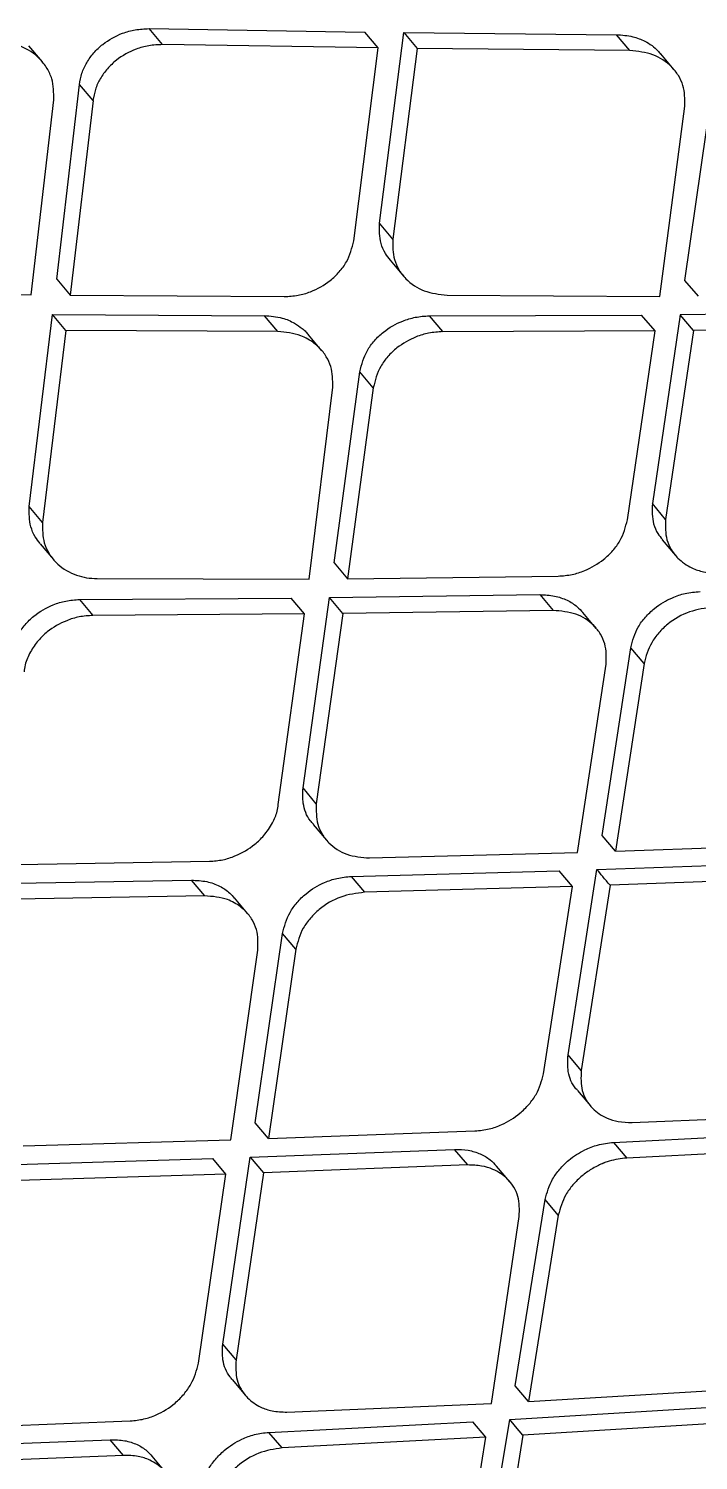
# Model space of a CAD drawing. Extents: x 0 to 84, y -21 to 126.
# Drawn here: x 13.763 to 14.292, y 67.292 to 68.424 of the extents above; entities that cross this region are included whole.
import ezdxf

# ---------------------------------------------------------------- set-up
doc = ezdxf.new("R2010")
doc.units = 0
doc.header["$MEASUREMENT"] = 0
doc.layers.add('1', color=4, linetype='Continuous')

# ---------------------------------------------------------------- blocks, each defined once
blk = doc.blocks.new('PRODIGY')
at = {"layer": '1', "color": 3, "linetype": 'Continuous', "lineweight": 25}
for p, q in [((13.8578, 68.4241), (14.0285, 68.4214)), ((13.8685, 68.4114), (13.8579, 68.4241)), ((14.0391, 68.4088), (14.0285, 68.4214)), ((14.04, 68.2703), (14.0594, 68.421)), ((14.0594, 68.421), (14.2275, 68.4193)), ((14.0594, 68.421), (14.07, 68.4084)), ((14.2382, 68.4067), (14.2275, 68.4193)), ((13.7734, 68.3978), (13.7627, 68.4105)), ((14.0391, 68.4088), (13.8685, 68.4114)), ((14.0198, 68.2564), (14.0391, 68.4088)), ((14.07, 68.4084), (14.0507, 68.2577)), ((14.2382, 68.4067), (14.07, 68.4084)), ((14.2732, 68.3916), (14.2626, 68.4041)), ((13.7848, 68.226), (13.8028, 68.3799)), ((13.8135, 68.3673), (13.8028, 68.3799)), ((14.2817, 68.225), (14.3031, 68.375)), ((13.7646, 68.2136), (13.7824, 68.3678)), ((13.8135, 68.3673), (13.7954, 68.2134)), ((14.2619, 68.2123), (14.2815, 68.3629)), ((14.0507, 68.2577), (14.04, 68.2703)), ((14.0485, 68.241), (14.0591, 68.2284)), ((13.5945, 68.2157), (13.7646, 68.2136)), ((13.7848, 68.226), (13.7954, 68.2134)), ((14.2923, 68.2125), (14.2817, 68.225)), ((13.7954, 68.2134), (13.9647, 68.2122)), ((14.0936, 68.2134), (14.2619, 68.2123)), ((13.763, 68.0463), (13.7814, 68.1981)), ((13.7814, 68.1981), (13.949, 68.1971)), ((13.7921, 68.1855), (13.7815, 68.1981)), ((13.9596, 68.1846), (13.949, 68.1971)), ((14.0796, 68.197), (14.2474, 68.1976)), ((14.0902, 68.1845), (14.0796, 68.197)), ((14.258, 68.1851), (14.2474, 68.1976)), ((14.2778, 68.1978), (14.2559, 68.0485)), ((14.4446, 68.1996), (14.2778, 68.1978)), ((14.2884, 68.1853), (14.2778, 68.1978)), ((13.7921, 68.1855), (13.7736, 68.0337)), ((13.9596, 68.1846), (13.7921, 68.1855)), ((13.9946, 68.1694), (13.984, 68.182)), ((14.258, 68.1851), (14.0902, 68.1844)), ((14.2362, 68.0356), (14.258, 68.1851)), ((14.2884, 68.1853), (14.2664, 68.036)), ((14.4552, 68.1871), (14.2884, 68.1853)), ((14.0042, 68.0016), (14.0246, 68.1528)), ((14.0352, 68.1402), (14.0246, 68.1528)), ((13.9844, 67.9888), (14.0031, 68.1406)), ((14.0352, 68.1402), (14.0148, 67.9891)), ((13.7736, 68.0337), (13.763, 68.0463)), ((14.2664, 68.036), (14.2559, 68.0485)), ((13.7716, 68.0168), (13.7822, 68.0043)), ((14.2637, 68.02), (14.2742, 68.0076)), ((14.0042, 68.0016), (14.0148, 67.9891)), ((13.8167, 67.9892), (13.9844, 67.9888)), ((14.0148, 67.9891), (14.1813, 67.9912)), ((13.8028, 67.9726), (13.9702, 67.9739)), ((13.8029, 67.9726), (13.8134, 67.9601)), ((13.9807, 67.9614), (13.9702, 67.9739)), ((13.9796, 67.8237), (14.0005, 67.9742)), ((14.0005, 67.9742), (14.1669, 67.9766)), ((14.011, 67.9617), (14.0005, 67.9742)), ((14.1669, 67.9766), (14.1774, 67.9641)), ((13.9807, 67.9614), (13.8134, 67.9601)), ((13.96, 67.8106), (13.9807, 67.9614)), ((14.011, 67.9617), (13.9901, 67.8112)), ((14.1774, 67.9641), (14.011, 67.9617)), ((14.2115, 67.9499), (14.2009, 67.9625)), ((14.2162, 67.7861), (14.2388, 67.9346)), ((14.2493, 67.9221), (14.2388, 67.9346)), ((14.1968, 67.7728), (14.2193, 67.9215)), ((14.2493, 67.9221), (14.2267, 67.7737)), ((13.9901, 67.8112), (13.9796, 67.8237)), ((13.9877, 67.7948), (13.9981, 67.7825)), ((14.2267, 67.7737), (14.2162, 67.7861)), ((14.2267, 67.7737), (14.3903, 67.7793)), ((13.7395, 67.763), (13.9056, 67.7657)), ((14.0322, 67.7684), (14.1968, 67.7728)), ((14.212, 67.7592), (14.3739, 67.765)), ((13.7254, 67.7479), (13.8913, 67.7508)), ((13.9018, 67.7384), (13.8913, 67.7508)), ((14.0177, 67.7537), (14.1822, 67.7583)), ((14.0177, 67.7537), (14.0282, 67.7412)), ((14.1927, 67.7458), (14.1822, 67.7583)), ((14.1892, 67.6126), (14.212, 67.7592)), ((14.3844, 67.7526), (14.2225, 67.7468)), ((14.1927, 67.7458), (14.0282, 67.7412)), ((14.1698, 67.5976), (14.1927, 67.7458)), ((14.2225, 67.7468), (14.1996, 67.6002)), ((13.9018, 67.7384), (13.7359, 67.7354)), ((13.936, 67.7242), (13.9253, 67.7368)), ((13.9418, 67.5589), (13.9634, 67.7087)), ((13.9739, 67.6963), (13.9634, 67.7087)), ((13.9226, 67.5455), (13.9439, 67.6955)), ((13.9739, 67.6963), (13.9523, 67.5465)), ((14.1996, 67.6002), (14.1892, 67.6126)), ((14.1966, 67.5846), (14.207, 67.5723)), ((13.9523, 67.5465), (13.9418, 67.5589)), ((14.2398, 67.5592), (14.4017, 67.5657)), ((13.9523, 67.5465), (14.1156, 67.5525)), ((14.2252, 67.5435), (14.3867, 67.5516)), ((13.7583, 67.5407), (13.9226, 67.5455)), ((13.9379, 67.5318), (14.0994, 67.5379)), ((14.1099, 67.5256), (14.0994, 67.5379)), ((14.2252, 67.5435), (14.2357, 67.5311)), ((14.3972, 67.5392), (14.2357, 67.5311)), ((13.7441, 67.5257), (13.9082, 67.5308)), ((13.9186, 67.5184), (13.9082, 67.5308)), ((13.9161, 67.3839), (13.9379, 67.5318)), ((13.9379, 67.5318), (13.9484, 67.5194)), ((14.1099, 67.5256), (13.9484, 67.5194)), ((14.1432, 67.5124), (14.1327, 67.5248)), ((13.9186, 67.5184), (13.7546, 67.5133)), ((13.8969, 67.3689), (13.9186, 67.5184)), ((13.9484, 67.5194), (13.9266, 67.3716)), ((14.1474, 67.351), (14.1711, 67.4983)), ((14.1815, 67.4859), (14.1711, 67.4982)), ((14.1286, 67.337), (14.1506, 67.4849)), ((14.1815, 67.4859), (14.1579, 67.3386)), ((13.9266, 67.3716), (13.9161, 67.3839)), ((13.9237, 67.3557), (13.9341, 67.3434)), ((14.1579, 67.3386), (14.1474, 67.351)), ((14.1579, 67.3386), (14.3182, 67.3481)), ((13.9669, 67.3302), (14.1286, 67.337)), ((14.1431, 67.3243), (14.3032, 67.334)), ((13.6801, 67.3168), (13.843, 67.3233)), ((13.9526, 67.3142), (14.1139, 67.3226)), ((14.1243, 67.3103), (14.1139, 67.3226)), ((14.1191, 67.1775), (14.1431, 67.3243)), ((14.3137, 67.3217), (14.1535, 67.3119)), ((13.9631, 67.3019), (13.9526, 67.3142)), ((14.1243, 67.3103), (13.9631, 67.3019)), ((14.1005, 67.1633), (14.1243, 67.3103)), ((14.1535, 67.3119), (14.1295, 67.1651)), ((13.6659, 67.3019), (13.8271, 67.3084)), ((13.8375, 67.296), (13.8271, 67.3084)), ((13.8375, 67.296), (13.6763, 67.2894)), ((13.8709, 67.2828), (13.8604, 67.2953))]:
    blk.add_line(p, q, dxfattribs=at)
at = {"layer": '1', "color": 3, "linetype": 'Continuous', "lineweight": 25, "flags": 128}
blk.add_lwpolyline([(14.1535, 67.3119), (14.1477, 67.3188), (14.1431, 67.3243)], dxfattribs=at)
at = {"layer": '1', "color": 3, "linetype": 'Continuous', "lineweight": 25}
for points, knots in [([(13.8028, 68.3799), (13.8033, 68.3829), (13.8043, 68.3888), (13.8083, 68.3973), (13.8139, 68.4051), (13.8229, 68.4137), (13.8344, 68.42), (13.8471, 68.4236), (13.8542, 68.4239), (13.8578, 68.4241)], [0, 0, 0, 0, 0.124253, 0.248767, 0.373898, 0.499959, 0.727056, 0.857877, 1, 1, 1, 1]), ([(14.2275, 68.4193), (14.2319, 68.419), (14.2399, 68.4184), (14.2511, 68.4139), (14.2586, 68.409), (14.2617, 68.4048), (14.2624, 68.404)], [0, 0, 0, 0, 0.31712, 0.575067, 0.912342, 1, 1, 1, 1]), ([(13.7824, 68.3678), (13.7824, 68.3735), (13.7824, 68.3823), (13.7773, 68.393), (13.7699, 68.4026), (13.7585, 68.41), (13.7463, 68.4134), (13.7398, 68.4138), (13.7375, 68.4139)], [0, 0, 0, 0, 0.234735, 0.363854, 0.500655, 0.749448, 0.912032, 1, 1, 1, 1]), ([(13.8685, 68.4114), (13.8649, 68.4113), (13.8578, 68.411), (13.8451, 68.4074), (13.8337, 68.4011), (13.8246, 68.3925), (13.819, 68.3846), (13.815, 68.3761), (13.814, 68.3702), (13.8134, 68.3673)], [0, 0, 0, 0, 0.142095, 0.27287, 0.499867, 0.625272, 0.750681, 0.875476, 1, 1, 1, 1]), ([(14.2815, 68.3629), (14.2816, 68.3685), (14.2816, 68.377), (14.2767, 68.3872), (14.2696, 68.3962), (14.257, 68.4047), (14.2444, 68.4061), (14.2382, 68.4067)], [0, 0, 0, 0, 0.239604, 0.367588, 0.500823, 0.750044, 1, 1, 1, 1]), ([(17.1706, 68.3144), (17.1701, 68.314), (17.1666, 68.3109), (17.155, 68.3004), (17.1135, 68.2631), (16.9586, 68.1238), (16.3553, 67.5824), (15.1613, 66.5136), (14.0995, 65.5331), (13.488, 64.9684)], [0, 0, 0, 0, 0.000353, 0.002828, 0.009436, 0.033986, 0.128384, 0.498019, 1, 1, 1, 1]), ([(9.9071, 61.4994), (10.0344, 61.6178), (10.2936, 61.8591), (10.674, 62.2138), (11.0381, 62.5536), (11.3708, 62.8642), (11.6721, 63.1456), (11.9421, 63.3978), (12.2073, 63.6454), (12.4768, 63.8969), (12.7617, 64.1627), (13.0468, 64.4283), (13.3194, 64.6822), (13.5794, 64.9241), (13.829, 65.1563), (14.0937, 65.4023), (14.3852, 65.673), (14.7122, 65.9766), (15.0677, 66.3063), (15.4502, 66.6609), (15.8584, 67.0394), (16.2987, 67.448), (16.7561, 67.8725), (17.0665, 68.1614), (17.2195, 68.3038)], [0, 0, 0, 0, 0.052205, 0.106329, 0.156158, 0.201702, 0.242965, 0.279941, 0.312633, 0.351893, 0.390616, 0.429625, 0.468921, 0.502488, 0.536262, 0.571311, 0.611052, 0.65574, 0.705379, 0.756722, 0.812476, 0.872629, 0.937199, 1, 1, 1, 1]), ([(14.0487, 68.2411), (14.0473, 68.2428), (14.0441, 68.2467), (14.0399, 68.2564), (14.04, 68.2648), (14.04, 68.2703)], [0, 0, 0, 0, 0.209508, 0.489369, 1, 1, 1, 1]), ([(13.9647, 68.2122), (13.9684, 68.2124), (13.9754, 68.2128), (13.988, 68.2165), (13.9994, 68.2229), (14.0085, 68.2316), (14.0161, 68.2419), (14.0183, 68.2506), (14.0198, 68.2564)], [0, 0, 0, 0, 0.141987, 0.272704, 0.499681, 0.628315, 0.754628, 1, 1, 1, 1]), ([(14.0507, 68.2577), (14.0506, 68.2522), (14.0505, 68.2436), (14.0552, 68.2333), (14.0623, 68.2241), (14.0749, 68.2155), (14.0873, 68.2141), (14.0936, 68.2134)], [0, 0, 0, 0, 0.23678, 0.365513, 0.500965, 0.750074, 1, 1, 1, 1]), ([(13.949, 68.1972), (13.9538, 68.1968), (13.9623, 68.1961), (13.9722, 68.1919), (13.9781, 68.1877), (13.9818, 68.1846), (13.9832, 68.1827), (13.9838, 68.1818)], [0, 0, 0, 0, 0.350347, 0.619911, 0.808459, 0.915693, 1, 1, 1, 1]), ([(14.0246, 68.1528), (14.026, 68.1585), (14.0283, 68.1672), (14.0359, 68.1775), (14.0448, 68.1861), (14.0561, 68.1925), (14.0687, 68.1963), (14.0758, 68.1968), (14.0796, 68.197)], [0, 0, 0, 0, 0.245862, 0.371787, 0.499375, 0.721163, 0.853532, 1, 1, 1, 1]), ([(14.0031, 68.1406), (14.0031, 68.1462), (14.0031, 68.1547), (13.9982, 68.165), (13.9923, 68.1726), (13.9851, 68.1779), (13.9743, 68.1831), (13.9659, 68.184), (13.9596, 68.1846)], [0, 0, 0, 0, 0.23786, 0.366132, 0.500421, 0.664216, 0.75041, 1, 1, 1, 1]), ([(14.0902, 68.1845), (14.0864, 68.1842), (14.0793, 68.1838), (14.0667, 68.1799), (14.0554, 68.1735), (14.0465, 68.165), (14.0389, 68.1547), (14.0366, 68.146), (14.0352, 68.1402)], [0, 0, 0, 0, 0.146295, 0.278622, 0.500645, 0.627471, 0.753474, 1, 1, 1, 1]), ([(13.7718, 68.017), (13.7704, 68.0187), (13.7671, 68.0227), (13.763, 68.0324), (13.763, 68.0408), (13.763, 68.0463)], [0, 0, 0, 0, 0.216979, 0.494989, 1, 1, 1, 1]), ([(14.2559, 68.0485), (14.2557, 68.043), (14.2555, 68.0346), (14.2595, 68.0253), (14.2626, 68.0217), (14.2638, 68.0202)], [0, 0, 0, 0, 0.5249302, 0.8044285, 1, 1, 1, 1]), ([(13.7736, 68.0337), (13.7736, 68.0282), (13.7735, 68.0196), (13.7783, 68.0092), (13.7853, 67.9999), (13.7975, 67.992), (13.8097, 67.9894), (13.816, 67.9893), (13.8167, 67.9892)], [0, 0, 0, 0, 0.234832, 0.364031, 0.500856, 0.749912, 0.97246, 1, 1, 1, 1]), ([(14.1813, 67.9912), (14.1851, 67.9915), (14.1922, 67.992), (14.2047, 67.9961), (14.2159, 68.0026), (14.2248, 68.0112), (14.2324, 68.0214), (14.2347, 68.03), (14.2362, 68.0356)], [0, 0, 0, 0, 0.147016, 0.279484, 0.499907, 0.6304, 0.757355, 1, 1, 1, 1]), ([(14.2664, 68.036), (14.2662, 68.0305), (14.266, 68.0221), (14.2706, 68.0121), (14.2767, 68.0041), (14.2856, 67.9979), (14.2968, 67.994), (14.3042, 67.9937), (14.3082, 67.9935)], [0, 0, 0, 0, 0.239767, 0.367385, 0.499956, 0.700408, 0.8379, 1, 1, 1, 1]), ([(14.2388, 67.9346), (14.2403, 67.9402), (14.2426, 67.9487), (14.2502, 67.9589), (14.2589, 67.9673), (14.2698, 67.9738), (14.2823, 67.9781), (14.2897, 67.9787), (14.2936, 67.979)], [0, 0, 0, 0, 0.242867, 0.369319, 0.498773, 0.708217, 0.84392, 1, 1, 1, 1]), ([(13.7483, 67.9279), (13.7497, 67.9337), (13.7519, 67.9425), (13.7595, 67.9529), (13.7683, 67.9616), (13.7796, 67.9681), (13.7922, 67.972), (13.7992, 67.9724), (13.8028, 67.9727)], [0, 0, 0, 0, 0.247355, 0.372773, 0.498978, 0.725308, 0.856701, 1, 1, 1, 1]), ([(14.1669, 67.9766), (14.1708, 67.9764), (14.1785, 67.976), (14.1884, 67.9725), (14.196, 67.9679), (14.1994, 67.964), (14.2008, 67.9624)], [0, 0, 0, 0, 0.291968, 0.566218, 0.822797, 1, 1, 1, 1]), ([(14.3041, 67.9666), (14.2978, 67.9658), (14.285, 67.9642), (14.2702, 67.9555), (14.2608, 67.9465), (14.2532, 67.9363), (14.2508, 67.9277), (14.2493, 67.9221)], [0, 0, 0, 0, 0.249951, 0.499529, 0.628835, 0.755627, 1, 1, 1, 1]), ([(13.8134, 67.9601), (13.8098, 67.9599), (13.8028, 67.9594), (13.7902, 67.9555), (13.779, 67.9491), (13.7697, 67.9401), (13.7636, 67.9312), (13.7599, 67.9228), (13.7592, 67.9172), (13.7589, 67.9154)], [0, 0, 0, 0, 0.143025, 0.274111, 0.499832, 0.625478, 0.769243, 0.921197, 1, 1, 1, 1]), ([(14.2193, 67.9215), (14.2195, 67.927), (14.2197, 67.9355), (14.2151, 67.9455), (14.2083, 67.9543), (14.196, 67.9625), (14.1836, 67.9635), (14.1774, 67.9641)], [0, 0, 0, 0, 0.241998, 0.369373, 0.500778, 0.749954, 1, 1, 1, 1]), ([(13.9879, 67.795), (13.987, 67.7959), (13.9828, 67.8005), (13.9791, 67.8104), (13.9794, 67.8196), (13.9796, 67.8237)], [0, 0, 0, 0, 0.125081, 0.61629, 1, 1, 1, 1]), ([(13.9056, 67.7657), (13.9091, 67.766), (13.9159, 67.7665), (13.9285, 67.7705), (13.9397, 67.7771), (13.9494, 67.7865), (13.9554, 67.7955), (13.959, 67.8038), (13.9598, 67.8088), (13.96, 67.8106)], [0, 0, 0, 0, 0.140955, 0.268685, 0.501227, 0.625921, 0.787407, 0.924727, 1, 1, 1, 1]), ([(13.9901, 67.8112), (13.99, 67.8057), (13.9898, 67.7972), (13.9944, 67.7871), (14.0012, 67.7782), (14.0136, 67.7699), (14.026, 67.7689), (14.0322, 67.7684)], [0, 0, 0, 0, 0.238005, 0.366432, 0.500851, 0.75009, 1, 1, 1, 1]), ([(13.8913, 67.7508), (13.8954, 67.7506), (13.9034, 67.7503), (13.9136, 67.7464), (13.9209, 67.7418), (13.924, 67.738), (13.9251, 67.7367)], [0, 0, 0, 0, 0.305261, 0.589085, 0.851561, 1, 1, 1, 1]), ([(13.9634, 67.7087), (13.9648, 67.7144), (13.9671, 67.723), (13.9747, 67.7333), (13.9834, 67.7419), (13.9944, 67.7485), (14.0068, 67.7527), (14.014, 67.7534), (14.0177, 67.7537)], [0, 0, 0, 0, 0.24506, 0.371101, 0.499165, 0.717296, 0.850659, 1, 1, 1, 1]), ([(14.2225, 67.7468), (14.2205, 67.7491), (14.2171, 67.7532), (14.2136, 67.7574), (14.212, 67.7592)], [0, 0, 0, 0, 0.56, 1, 1, 1, 1]), ([(14.0282, 67.7412), (14.0219, 67.7404), (14.0092, 67.7388), (13.9945, 67.73), (13.9852, 67.7209), (13.9776, 67.7106), (13.9754, 67.702), (13.9739, 67.6963)], [0, 0, 0, 0, 0.249807, 0.499442, 0.627421, 0.753725, 1, 1, 1, 1]), ([(13.9439, 67.6955), (13.944, 67.7011), (13.9442, 67.7096), (13.9396, 67.7197), (13.9339, 67.7271), (13.927, 67.7322), (13.9164, 67.7373), (13.908, 67.7379), (13.9018, 67.7384)], [0, 0, 0, 0, 0.239692, 0.367459, 0.50027, 0.664148, 0.750238, 1, 1, 1, 1]), ([(14.1967, 67.5847), (14.1963, 67.5851), (14.1924, 67.589), (14.1885, 67.5985), (14.189, 67.6082), (14.1892, 67.6126)], [0, 0, 0, 0, 0.0594578, 0.5652348, 1, 1, 1, 1]), ([(14.1156, 67.5525), (14.1194, 67.5529), (14.1265, 67.5536), (14.1389, 67.558), (14.1498, 67.5648), (14.1585, 67.5734), (14.166, 67.5837), (14.1683, 67.5921), (14.1698, 67.5976)], [0, 0, 0, 0, 0.151559, 0.285573, 0.500087, 0.631955, 0.759383, 1, 1, 1, 1]), ([(14.1996, 67.6002), (14.1994, 67.5948), (14.1991, 67.5865), (14.2034, 67.5768), (14.2094, 67.5688), (14.2182, 67.5629), (14.2292, 67.5595), (14.2361, 67.5593), (14.2398, 67.5592)], [0, 0, 0, 0, 0.241944, 0.369031, 0.499871, 0.714179, 0.848254, 1, 1, 1, 1]), ([(14.0994, 67.5379), (14.1031, 67.5379), (14.1103, 67.5377), (14.1198, 67.5347), (14.1274, 67.5304), (14.131, 67.5265), (14.1326, 67.5248)], [0, 0, 0, 0, 0.278231, 0.542438, 0.79254, 1, 1, 1, 1]), ([(14.1711, 67.4983), (14.1726, 67.5038), (14.1749, 67.5122), (14.1825, 67.5225), (14.1907, 67.5307), (14.2011, 67.5373), (14.2133, 67.5421), (14.221, 67.543), (14.2252, 67.5435)], [0, 0, 0, 0, 0.241756, 0.36869, 0.499277, 0.690597, 0.830648, 1, 1, 1, 1]), ([(14.1506, 67.4849), (14.1508, 67.4903), (14.151, 67.4986), (14.1465, 67.5083), (14.1404, 67.5161), (14.1316, 67.5219), (14.1206, 67.5253), (14.1136, 67.5255), (14.1099, 67.5256)], [0, 0, 0, 0, 0.244047, 0.37059, 0.499863, 0.713804, 0.847958, 1, 1, 1, 1]), ([(14.2357, 67.5311), (14.2311, 67.5305), (14.2252, 67.5298), (14.2192, 67.5278), (14.2176, 67.5272), (14.2172, 67.5271), (14.2171, 67.527), (14.2171, 67.527), (14.2171, 67.527), (14.217, 67.5269), (14.2169, 67.5269), (14.2167, 67.5268), (14.2164, 67.5267), (14.2156, 67.5264), (14.2142, 67.5257), (14.2115, 67.5244), (14.2065, 67.5217), (14.1998, 67.5169), (14.1929, 67.5101), (14.1854, 67.4998), (14.1831, 67.4914), (14.1815, 67.4859)], [0, 0, 0, 0, 0.185343, 0.233064, 0.245633, 0.250093, 0.250619, 0.250649, 0.250679, 0.251233, 0.252339, 0.254541, 0.258965, 0.267763, 0.285158, 0.319163, 0.383949, 0.50071, 0.631037, 0.757954, 1, 1, 1, 1]), ([(18.6647, 67.4283), (18.3332, 67.2006), (17.6736, 66.7476), (16.7295, 66.0094), (15.8109, 65.2516), (14.9176, 64.4679), (14.0492, 63.67), (13.2016, 62.8605), (12.3829, 62.0294), (11.5877, 61.1661), (11.0913, 60.5598), (10.8417, 60.2549)], [0, 0, 0, 0, 0.113392, 0.225638, 0.337341, 0.448782, 0.560232, 0.669481, 0.778832, 0.888787, 1, 1, 1, 1]), ([(13.9239, 67.3558), (13.9232, 67.3566), (13.9192, 67.3608), (13.9155, 67.3705), (13.9159, 67.3798), (13.9161, 67.3839)], [0, 0, 0, 0, 0.103715, 0.598351, 1, 1, 1, 1]), ([(13.843, 67.3233), (13.8466, 67.3236), (13.8535, 67.3243), (13.8658, 67.3286), (13.8769, 67.3355), (13.8856, 67.3443), (13.8931, 67.3547), (13.8954, 67.3633), (13.8969, 67.3689)], [0, 0, 0, 0, 0.144168, 0.275718, 0.500026, 0.629946, 0.756753, 1, 1, 1, 1]), ([(13.9266, 67.3716), (13.9264, 67.3661), (13.9261, 67.3578), (13.9305, 67.348), (13.9363, 67.3402), (13.9448, 67.3343), (13.9556, 67.3306), (13.9629, 67.3304), (13.9669, 67.3302)], [0, 0, 0, 0, 0.239138, 0.366912, 0.499881, 0.695513, 0.834239, 1, 1, 1, 1]), ([(13.8989, 67.2685), (13.9004, 67.2742), (13.9027, 67.2827), (13.9101, 67.293), (13.9186, 67.3016), (13.9293, 67.3084), (13.9416, 67.313), (13.9488, 67.3138), (13.9526, 67.3142)], [0, 0, 0, 0, 0.243901, 0.370132, 0.498881, 0.709554, 0.844905, 1, 1, 1, 1]), ([(13.8271, 67.3084), (13.831, 67.3084), (13.8385, 67.3082), (13.8483, 67.3049), (13.8556, 67.3005), (13.8589, 67.2967), (13.8602, 67.2952)], [0, 0, 0, 0, 0.293205, 0.568198, 0.824868, 1, 1, 1, 1]), ([(13.9631, 67.3019), (13.9568, 67.3009), (13.9443, 67.299), (13.9298, 67.29), (13.9206, 67.2807), (13.9131, 67.2703), (13.9108, 67.2618), (13.9093, 67.2562)], [0, 0, 0, 0, 0.249795, 0.499477, 0.628058, 0.754559, 1, 1, 1, 1]), ([(13.8785, 67.2551), (13.8786, 67.2605), (13.8788, 67.2689), (13.8743, 67.2786), (13.8684, 67.2863), (13.8598, 67.2921), (13.8489, 67.2958), (13.8415, 67.296), (13.8375, 67.296)], [0, 0, 0, 0, 0.241456, 0.368653, 0.499861, 0.69731, 0.835586, 1, 1, 1, 1])]:
    blk.add_open_spline(points, degree=3, knots=knots, dxfattribs=at)

msp = doc.modelspace()

# ---------------------------------------------------------------- block references
at = {"layer": '1'}
msp.add_blockref('PRODIGY', (0, 0), dxfattribs=at)

doc.saveas('drawing.dxf')
